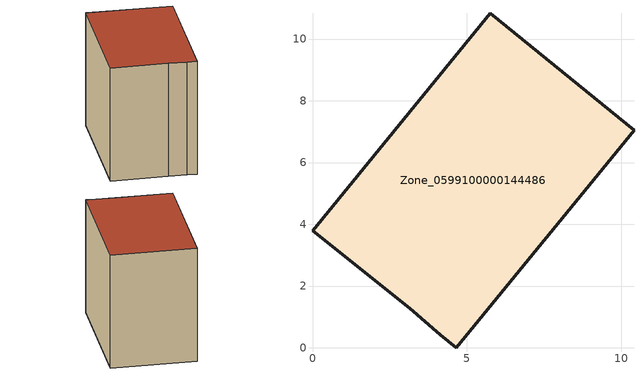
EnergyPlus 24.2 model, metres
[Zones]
Zone_0599100000144486
 floor ground (C_G): 5.75,10.84 10.41,7.04 4.65,0 4.13,0.43 3.14,1.28 0,3.79 z0
 wall outside (C_F): 4.65,0 10.41,7.04 5.75,10.84 0,3.79 3.14,1.28 4.13,0.43 4.65,0 z0:8.47
 roof outside (C_R): 10.41,7.04 5.75,10.84 0,3.79 3.14,1.28 4.13,0.43 4.65,0 z8.47
[BUILDING]
Pand.0599100000144486: North Axis=0; Terrain=City; Loads Convergence Tolerance Value=0.04; Temperature Convergence Tolerance Value=0.4; Solar Distribution=FullExterior; Maximum Number of Warmup Days=25; Minimum Number of Warmup Days=1
[Site:Location]
Rotterdam.The.Hague.AP_ZH_NLD Design_Conditions: Latitude=51.96; Longitude=4.45; Time Zone=1; Elevation=-4.5
[SITE:GROUNDTEMPERATURE:BUILDINGSURFACE]
18, 18, 18, 18, 18, 18, 18, 18, 18, 18, 18, 18
[MATERIAL] Thermal Absorptance=0.9; Solar Absorptance=0.7; Visible Absorptance=0.7
Name | Roughness | Thickness | Conductivity | Density | Specific Heat
G.TI.1946-1964 | MediumSmooth | 0.15 | 1 | 540 | 1210
F.TI.1946-1964 | Rough | 0.3 | 0.857143 | 1920 | 840
R.TI.1946-1964 | MediumRough | 0.2 | 0.277778 | 1500 | 1000
[CONSTRUCTION]
C_G: G.TI.1946-1964
C_F: F.TI.1946-1964
C_R: R.TI.1946-1964
[ZONE]
Zone_0599100000144486: Type=1; Multiplier=1; Ceiling Height=Autocalculate; Volume=Autocalculate; Floor Area=autocalculate; Part of Total Floor Area=Yes
[ZONEINFILTRATION:DESIGNFLOWRATE]
Infil_Zone_0599100000144486: Zone or ZoneList or Space or SpaceList=Zone_0599100000144486; Schedule=AlwaysOn; Design Flow Rate Calculation Method=Flow/Area; Flow Rate per Floor Area=0.003; Constant Term Coefficient=1; Temperature Term Coefficient=0; Velocity Term Coefficient=0; Velocity Squared Term Coefficient=0
[HVACTEMPLATE:ZONE:IDEALLOADSAIRSYSTEM]
Zone_0599100000144486: Maximum Heating Supply Air Temperature=50; Minimum Cooling Supply Air Temperature=13; Maximum Heating Supply Air Humidity Ratio=0.0156; Minimum Cooling Supply Air Humidity Ratio=0.0077; Heating Limit=NoLimit; Cooling Limit=NoLimit; Dehumidification Control Type=ConstantSensibleHeatRatio; Cooling Sensible Heat Ratio=0.7; Dehumidification Setpoint=60; Humidification Control Type=None; Humidification Setpoint=30; Outdoor Air Method=None; Outdoor Air Flow Rate per Person=0.00944; Outdoor Air Flow Rate per Zone Floor Area=0; Outdoor Air Flow Rate per Zone=0; Demand Controlled Ventilation Type=None; Outdoor Air Economizer Type=NoEconomizer; Heat Recovery Type=None; Sensible Heat Recovery Effectiveness=0.7; Latent Heat Recovery Effectiveness=0.65
[ZONECONTROL:THERMOSTAT]
ThermostatControl_Zone_0599100000144486: Zone or ZoneList=Zone_0599100000144486; Control Type Schedule=DualSetpointControlType; Control 1=Thermostat_Zone_0599100000144486; Temperature Difference Between Cutout And Setpoint=0
[THERMOSTATSETPOINT:DUALSETPOINT]
Thermostat_Zone_0599100000144486: Heating Setpoint Temperature Schedule=HeatingSetpoint_Zone_0599100000144486; Cooling Setpoint Temperature Schedule=CoolingSetpoint_Zone_0599100000144486
[SCHEDULE:COMPACT]
HeatingSetpoint_Zone_0599100000144486: Through: 12/31, For: AllDays, Until: 24:00, 21
CoolingSetpoint_Zone_0599100000144486: Through: 12/31, For: AllDays, Until: 24:00, 24
DualSetpointControlType: Through: 12/31, For: AllDays, Until: 24:00, 4
AlwaysOn: Through: 12/31, For: AllDays, Until: 24:00, 1
